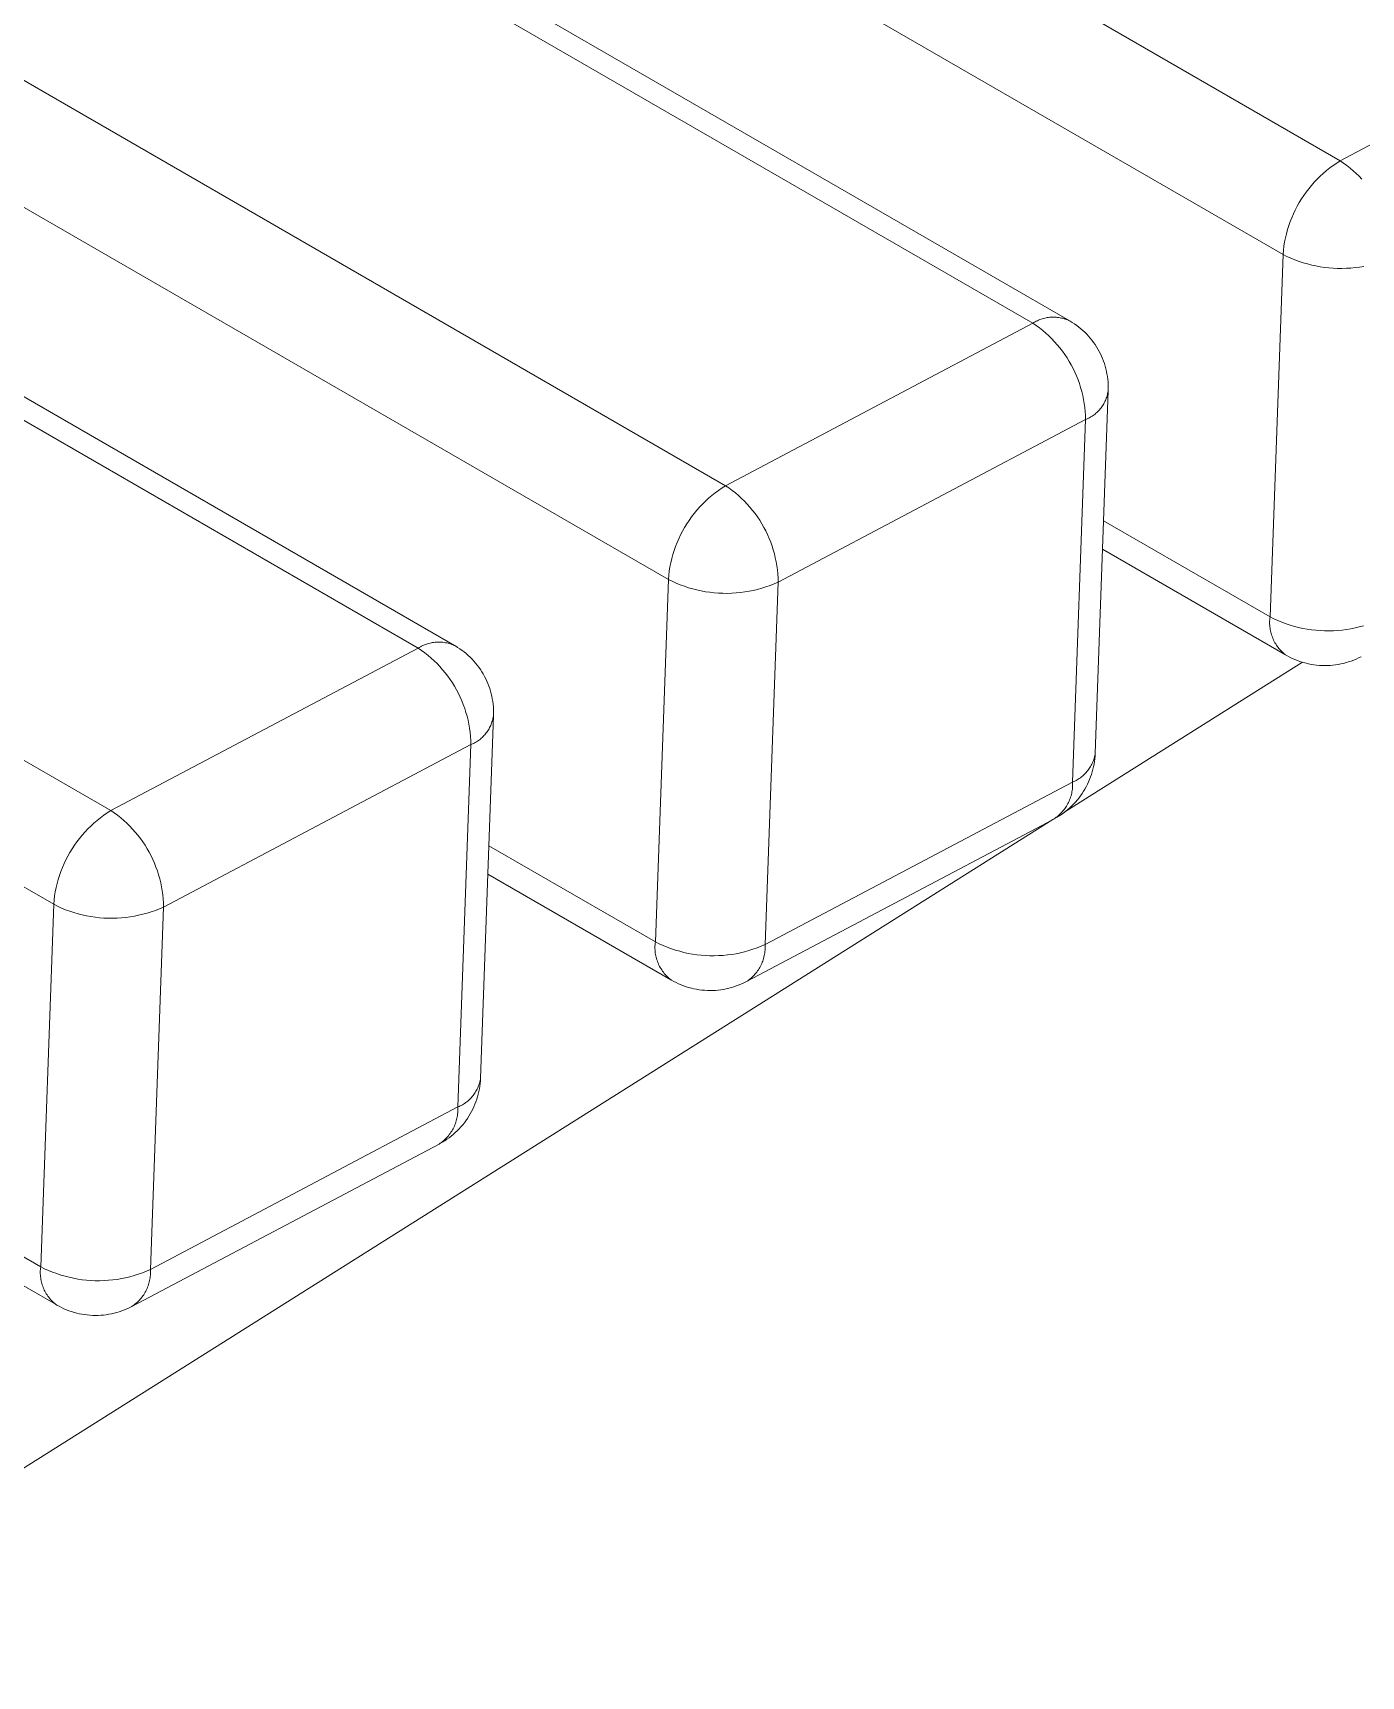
# Model space of a CAD drawing. Header units: millimetres. Extents: x -30 to 4992, y -440 to 3111.
# Drawn here: x 1164.2 to 1220.3, y 10.9 to 80.4 of the extents above; entities that cross this region are included whole.
import ezdxf

# ---------------------------------------------------------------- set-up
doc = ezdxf.new("R2010")
doc.units = ezdxf.units.MM
doc.layers.add('ZANO_R', color=7, linetype='Continuous', lineweight=0)

msp = doc.modelspace()

# ---------------------------------------------------------------- linework, layer by layer
at = {"layer": 'ZANO_R'}
for p, q in [((388.075, 554.925), (1219.425, 74.945)), ((1217.007, 70.983), (385.657, 550.963)), ((1206.432, 68.078), (375.082, 548.058)), ((376.653, 548.151), (1207.961, 68.195)), ((362.089, 541.191), (1193.44, 61.21)), ((1191.022, 57.248), (359.671, 537.229)), ((1180.447, 54.343), (349.097, 534.323)), ((350.667, 534.416), (1181.975, 54.46)), ((336.104, 527.456), (1167.454, 47.476)), ((1165.036, 43.514), (333.686, 523.494)), ((1219.425, 74.945), (1232.418, 81.812)), ((1218.579, 74.292), (1218.711, 74.413)), ((1218.711, 74.413), (1218.846, 74.529)), ((1218.846, 74.529), (1218.985, 74.641)), ((1218.985, 74.641), (1219.128, 74.747)), ((1219.128, 74.747), (1219.275, 74.849)), ((1219.275, 74.849), (1219.425, 74.945)), ((1219.425, 74.945), (1219.568, 74.847)), ((1219.568, 74.847), (1219.707, 74.745)), ((1219.707, 74.745), (1219.842, 74.638)), ((1219.842, 74.638), (1219.973, 74.526)), ((1219.973, 74.526), (1220.101, 74.409)), ((1220.101, 74.409), (1220.224, 74.289)), ((1217.99, 73.623), (1218.099, 73.765)), ((1218.099, 73.765), (1218.212, 73.903)), ((1218.212, 73.903), (1218.33, 74.037)), ((1218.33, 74.037), (1218.452, 74.167)), ((1218.452, 74.167), (1218.579, 74.292)), ((1220.224, 74.289), (1220.343, 74.164)), ((1217.526, 72.863), (1217.608, 73.021)), ((1217.608, 73.021), (1217.696, 73.177)), ((1217.696, 73.177), (1217.789, 73.329)), ((1217.789, 73.329), (1217.887, 73.478)), ((1217.887, 73.478), (1217.99, 73.623)), ((1217.254, 72.204), (1217.314, 72.372)), ((1217.314, 72.372), (1217.379, 72.538)), ((1217.379, 72.538), (1217.45, 72.702)), ((1217.45, 72.702), (1217.526, 72.863)), ((1217.076, 71.513), (1217.112, 71.688)), ((1217.112, 71.688), (1217.153, 71.862)), ((1217.153, 71.862), (1217.201, 72.034)), ((1217.201, 72.034), (1217.254, 72.204)), ((1216.458, 55.663), (1217.007, 70.983)), ((1217.007, 70.983), (1217.024, 71.16)), ((1217.173, 70.901), (1217.007, 70.983)), ((1217.024, 71.16), (1217.047, 71.337)), ((1217.047, 71.337), (1217.076, 71.513)), ((1217.341, 70.825), (1217.173, 70.901)), ((1217.512, 70.755), (1217.341, 70.825)), ((1217.686, 70.692), (1217.512, 70.755)), ((1217.861, 70.634), (1217.686, 70.692)), ((1218.039, 70.582), (1217.861, 70.634)), ((1218.218, 70.536), (1218.039, 70.582)), ((1218.398, 70.497), (1218.218, 70.536)), ((1218.58, 70.464), (1218.398, 70.497)), ((1218.763, 70.437), (1218.58, 70.464)), ((1218.946, 70.416), (1218.763, 70.437)), ((1219.131, 70.402), (1218.946, 70.416)), ((1219.315, 70.394), (1219.131, 70.402)), ((1219.5, 70.393), (1219.315, 70.394)), ((1219.685, 70.398), (1219.5, 70.393)), ((1219.869, 70.409), (1219.685, 70.398)), ((1220.053, 70.427), (1219.869, 70.409)), ((1220.236, 70.451), (1220.053, 70.427)), ((1220.418, 70.482), (1220.236, 70.451)), ((1193.44, 61.21), (1206.432, 68.078)), ((1206.432, 68.078), (1206.479, 68.107)), ((1206.432, 68.078), (1206.575, 67.98)), ((1206.479, 68.107), (1206.526, 68.134)), ((1206.526, 68.134), (1206.575, 68.16)), ((1206.575, 68.16), (1206.624, 68.185)), ((1206.624, 68.185), (1206.674, 68.207)), ((1206.674, 68.207), (1206.725, 68.228)), ((1206.725, 68.228), (1206.776, 68.247)), ((1206.776, 68.247), (1206.828, 68.264)), ((1206.828, 68.264), (1206.881, 68.28)), ((1206.881, 68.28), (1206.934, 68.293)), ((1206.934, 68.293), (1206.988, 68.305)), ((1206.988, 68.305), (1207.042, 68.315)), ((1207.042, 68.315), (1207.096, 68.323)), ((1207.096, 68.323), (1207.151, 68.329)), ((1207.151, 68.329), (1207.205, 68.333)), ((1207.205, 68.333), (1207.26, 68.335)), ((1207.26, 68.335), (1207.315, 68.336)), ((1207.315, 68.336), (1207.37, 68.334)), ((1207.37, 68.334), (1207.425, 68.331)), ((1207.425, 68.331), (1207.479, 68.325)), ((1207.479, 68.325), (1207.534, 68.318)), ((1207.534, 68.318), (1207.588, 68.309)), ((1207.588, 68.309), (1207.642, 68.298)), ((1207.642, 68.298), (1207.695, 68.285)), ((1207.695, 68.285), (1207.748, 68.27)), ((1207.748, 68.27), (1207.8, 68.254)), ((1207.8, 68.254), (1207.852, 68.236)), ((1207.852, 68.236), (1207.903, 68.216)), ((1207.903, 68.216), (1207.954, 68.194)), ((1207.954, 68.194), (1208.003, 68.17)), ((1208.003, 68.17), (1208.099, 68.111)), ((1208.099, 68.111), (1208.193, 68.049)), ((1206.575, 67.98), (1206.714, 67.878)), ((1206.714, 67.878), (1206.849, 67.77)), ((1206.849, 67.77), (1206.981, 67.658)), ((1206.981, 67.658), (1207.108, 67.542)), ((1207.108, 67.542), (1207.231, 67.421)), ((1207.231, 67.421), (1207.35, 67.296)), ((1208.193, 68.049), (1208.285, 67.984)), ((1208.285, 67.984), (1208.374, 67.916)), ((1208.374, 67.916), (1208.461, 67.844)), ((1208.461, 67.844), (1208.546, 67.77)), ((1208.546, 67.77), (1208.628, 67.693)), ((1208.628, 67.693), (1208.707, 67.613)), ((1208.707, 67.613), (1208.783, 67.53)), ((1208.783, 67.53), (1208.857, 67.445)), ((1208.857, 67.445), (1208.927, 67.357)), ((1207.35, 67.296), (1207.465, 67.167)), ((1207.465, 67.167), (1207.575, 67.034)), ((1207.575, 67.034), (1207.68, 66.898)), ((1207.68, 66.898), (1207.781, 66.757)), ((1207.781, 66.757), (1207.877, 66.613)), ((1208.927, 67.357), (1208.995, 67.267)), ((1208.995, 67.267), (1209.059, 67.175)), ((1209.059, 67.175), (1209.12, 67.081)), ((1209.12, 67.081), (1209.178, 66.984)), ((1209.178, 66.984), (1209.233, 66.886)), ((1209.233, 66.886), (1209.284, 66.786)), ((1209.284, 66.786), (1209.332, 66.684)), ((1209.332, 66.684), (1209.376, 66.58)), ((1207.877, 66.613), (1207.967, 66.466)), ((1207.967, 66.466), (1208.052, 66.316)), ((1208.052, 66.316), (1208.132, 66.163)), ((1208.132, 66.163), (1208.207, 66.008)), ((1208.207, 66.008), (1208.276, 65.85)), ((1209.376, 66.58), (1209.417, 66.475)), ((1209.417, 66.475), (1209.454, 66.369)), ((1209.454, 66.369), (1209.487, 66.261)), ((1209.487, 66.261), (1209.517, 66.153)), ((1209.517, 66.153), (1209.543, 66.043)), ((1209.543, 66.043), (1209.565, 65.933)), ((1208.276, 65.85), (1208.34, 65.689)), ((1208.34, 65.689), (1208.398, 65.527)), ((1208.398, 65.527), (1208.45, 65.362)), ((1208.45, 65.362), (1208.497, 65.196)), ((1209.565, 65.933), (1209.583, 65.822)), ((1209.583, 65.822), (1209.598, 65.71)), ((1209.598, 65.71), (1209.609, 65.598)), ((1209.609, 65.598), (1209.615, 65.486)), ((1209.615, 65.486), (1209.618, 65.373)), ((1209.618, 65.373), (1209.618, 65.261)), ((1208.497, 65.196), (1208.537, 65.028)), ((1208.537, 65.028), (1208.572, 64.859)), ((1208.572, 64.859), (1208.601, 64.689)), ((1208.601, 64.689), (1208.624, 64.518)), ((1209.616, 65.214), (1209.067, 49.904)), ((1209.4, 64.626), (1209.372, 64.582)), ((1209.426, 64.671), (1209.4, 64.626)), ((1209.451, 64.717), (1209.426, 64.671)), ((1209.475, 64.763), (1209.451, 64.717)), ((1209.496, 64.811), (1209.475, 64.763)), ((1209.516, 64.858), (1209.496, 64.811)), ((1209.535, 64.907), (1209.516, 64.858)), ((1209.552, 64.956), (1209.535, 64.907)), ((1209.567, 65.006), (1209.552, 64.956)), ((1209.58, 65.056), (1209.567, 65.006)), ((1209.592, 65.107), (1209.58, 65.056)), ((1209.602, 65.158), (1209.592, 65.107)), ((1209.611, 65.209), (1209.602, 65.158)), ((1209.617, 65.261), (1209.611, 65.209)), ((1208.657, 64.001), (1195.664, 57.134)), ((1208.108, 48.681), (1208.657, 64.001)), ((1208.624, 64.518), (1208.641, 64.346)), ((1208.641, 64.346), (1208.652, 64.174)), ((1208.652, 64.174), (1208.657, 64.001)), ((1208.705, 64.021), (1208.657, 64.001)), ((1208.752, 64.043), (1208.705, 64.021)), ((1208.799, 64.066), (1208.752, 64.043)), ((1208.844, 64.091), (1208.799, 64.066)), ((1208.889, 64.117), (1208.844, 64.091)), ((1208.933, 64.145), (1208.889, 64.117)), ((1208.976, 64.174), (1208.933, 64.145)), ((1209.018, 64.205), (1208.976, 64.174)), ((1209.059, 64.237), (1209.018, 64.205)), ((1209.099, 64.27), (1209.059, 64.237)), ((1209.137, 64.305), (1209.099, 64.27)), ((1209.175, 64.341), (1209.137, 64.305)), ((1209.211, 64.379), (1209.175, 64.341)), ((1209.246, 64.417), (1209.211, 64.379)), ((1209.28, 64.457), (1209.246, 64.417)), ((1209.312, 64.498), (1209.28, 64.457)), ((1209.343, 64.54), (1209.312, 64.498)), ((1209.372, 64.582), (1209.343, 64.54)), ((1193.29, 61.114), (1193.44, 61.21)), ((1193.44, 61.21), (1193.582, 61.113)), ((1192.344, 60.302), (1192.467, 60.432)), ((1192.467, 60.432), (1192.594, 60.557)), ((1192.594, 60.557), (1192.725, 60.678)), ((1192.725, 60.678), (1192.86, 60.795)), ((1192.86, 60.795), (1193, 60.906)), ((1193, 60.906), (1193.143, 61.012)), ((1193.143, 61.012), (1193.29, 61.114)), ((1193.582, 61.113), (1193.721, 61.01)), ((1193.721, 61.01), (1193.856, 60.903)), ((1193.856, 60.903), (1193.988, 60.791)), ((1193.988, 60.791), (1194.115, 60.675)), ((1194.115, 60.675), (1194.239, 60.554)), ((1194.239, 60.554), (1194.358, 60.429)), ((1191.803, 59.595), (1191.902, 59.743)), ((1191.902, 59.743), (1192.005, 59.889)), ((1192.005, 59.889), (1192.113, 60.031)), ((1192.113, 60.031), (1192.226, 60.169)), ((1192.226, 60.169), (1192.344, 60.302)), ((1194.358, 60.429), (1194.472, 60.3)), ((1194.472, 60.3), (1194.582, 60.167)), ((1194.582, 60.167), (1194.688, 60.03)), ((1194.688, 60.03), (1194.788, 59.89)), ((1194.788, 59.89), (1194.884, 59.746)), ((1194.884, 59.746), (1194.974, 59.599)), ((1191.464, 58.967), (1191.541, 59.128)), ((1191.541, 59.128), (1191.623, 59.287)), ((1191.623, 59.287), (1191.71, 59.442)), ((1191.71, 59.442), (1191.803, 59.595)), ((1194.974, 59.599), (1195.06, 59.449)), ((1195.06, 59.449), (1195.14, 59.296)), ((1195.14, 59.296), (1195.214, 59.14)), ((1195.214, 59.14), (1195.283, 58.982)), ((1209.419, 59.727), (1216.458, 55.663)), ((1191.215, 58.299), (1191.269, 58.469)), ((1191.269, 58.469), (1191.328, 58.638)), ((1191.328, 58.638), (1191.393, 58.804)), ((1191.393, 58.804), (1191.464, 58.967)), ((1195.283, 58.982), (1195.347, 58.822)), ((1195.347, 58.822), (1195.405, 58.659)), ((1195.405, 58.659), (1195.457, 58.495)), ((1195.457, 58.495), (1195.504, 58.329)), ((1217.109, 54.061), (1209.376, 58.525)), ((1191.062, 57.603), (1191.091, 57.779)), ((1191.091, 57.779), (1191.126, 57.954)), ((1191.126, 57.954), (1191.168, 58.127)), ((1191.168, 58.127), (1191.215, 58.299)), ((1195.504, 58.329), (1195.544, 58.161)), ((1195.544, 58.161), (1195.579, 57.992)), ((1195.579, 57.992), (1195.608, 57.822)), ((1195.608, 57.822), (1195.631, 57.65)), ((1190.472, 41.928), (1191.022, 57.248)), ((1191.022, 57.248), (1191.039, 57.426)), ((1191.187, 57.167), (1191.022, 57.248)), ((1191.039, 57.426), (1191.062, 57.603)), ((1191.356, 57.091), (1191.187, 57.167)), ((1191.527, 57.021), (1191.356, 57.091)), ((1191.7, 56.957), (1191.527, 57.021)), ((1195.664, 57.134), (1195.115, 41.814)), ((1195.322, 56.993), (1195.148, 56.932)), ((1195.494, 57.061), (1195.322, 56.993)), ((1195.664, 57.134), (1195.494, 57.061)), ((1195.631, 57.65), (1195.648, 57.479)), ((1195.648, 57.479), (1195.659, 57.306)), ((1195.659, 57.306), (1195.664, 57.134)), ((1191.876, 56.899), (1191.7, 56.957)), ((1192.053, 56.847), (1191.876, 56.899)), ((1192.232, 56.802), (1192.053, 56.847)), ((1192.413, 56.762), (1192.232, 56.802)), ((1192.594, 56.729), (1192.413, 56.762)), ((1192.777, 56.702), (1192.594, 56.729)), ((1192.961, 56.682), (1192.777, 56.702)), ((1193.145, 56.667), (1192.961, 56.682)), ((1193.33, 56.66), (1193.145, 56.667)), ((1193.514, 56.658), (1193.33, 56.66)), ((1193.699, 56.663), (1193.514, 56.658)), ((1193.883, 56.675), (1193.699, 56.663)), ((1194.067, 56.693), (1193.883, 56.675)), ((1194.251, 56.717), (1194.067, 56.693)), ((1194.433, 56.747), (1194.251, 56.717)), ((1194.614, 56.784), (1194.433, 56.747)), ((1194.794, 56.827), (1194.614, 56.784)), ((1194.972, 56.876), (1194.794, 56.827)), ((1195.148, 56.932), (1194.972, 56.876)), ((1216.445, 55.545), (1216.451, 55.604)), ((1216.451, 55.604), (1216.458, 55.663)), ((1216.624, 55.581), (1216.458, 55.663)), ((1216.792, 55.506), (1216.624, 55.581)), ((1216.441, 55.426), (1216.442, 55.486)), ((1216.442, 55.367), (1216.441, 55.426)), ((1216.442, 55.486), (1216.445, 55.545)), ((1216.445, 55.307), (1216.442, 55.367)), ((1216.45, 55.248), (1216.445, 55.307)), ((1216.457, 55.189), (1216.45, 55.248)), ((1216.466, 55.131), (1216.457, 55.189)), ((1216.477, 55.072), (1216.466, 55.131)), ((1216.49, 55.014), (1216.477, 55.072)), ((1216.505, 54.957), (1216.49, 55.014)), ((1216.523, 54.9), (1216.505, 54.957)), ((1216.542, 54.844), (1216.523, 54.9)), ((1216.963, 55.436), (1216.792, 55.506)), ((1217.137, 55.372), (1216.963, 55.436)), ((1217.312, 55.314), (1217.137, 55.372)), ((1217.489, 55.262), (1217.312, 55.314)), ((1217.668, 55.216), (1217.489, 55.262)), ((1217.849, 55.177), (1217.668, 55.216)), ((1218.031, 55.144), (1217.849, 55.177)), ((1218.214, 55.117), (1218.031, 55.144)), ((1218.397, 55.096), (1218.214, 55.117)), ((1218.581, 55.082), (1218.397, 55.096)), ((1218.766, 55.074), (1218.581, 55.082)), ((1218.951, 55.073), (1218.766, 55.074)), ((1219.135, 55.078), (1218.951, 55.073)), ((1219.32, 55.09), (1219.135, 55.078)), ((1219.504, 55.107), (1219.32, 55.09)), ((1219.687, 55.132), (1219.504, 55.107)), ((1219.869, 55.162), (1219.687, 55.132)), ((1220.05, 55.199), (1219.869, 55.162)), ((1220.23, 55.242), (1220.05, 55.199)), ((1220.408, 55.291), (1220.23, 55.242)), ((1167.454, 47.476), (1180.447, 54.343)), ((1180.447, 54.343), (1180.493, 54.372)), ((1180.447, 54.343), (1180.589, 54.245)), ((1180.493, 54.372), (1180.541, 54.4)), ((1180.541, 54.4), (1180.589, 54.426)), ((1180.589, 54.426), (1180.638, 54.45)), ((1180.589, 54.245), (1180.728, 54.143)), ((1180.638, 54.45), (1180.688, 54.473)), ((1180.688, 54.473), (1180.739, 54.493)), ((1180.739, 54.493), (1180.791, 54.512)), ((1180.791, 54.512), (1180.843, 54.53)), ((1180.843, 54.53), (1180.896, 54.545)), ((1180.896, 54.545), (1180.949, 54.559)), ((1180.949, 54.559), (1181.002, 54.57)), ((1181.002, 54.57), (1181.056, 54.58)), ((1181.056, 54.58), (1181.111, 54.588)), ((1181.111, 54.588), (1181.165, 54.594)), ((1181.165, 54.594), (1181.22, 54.598)), ((1181.22, 54.598), (1181.275, 54.601)), ((1181.275, 54.601), (1181.33, 54.601)), ((1181.33, 54.601), (1181.385, 54.599)), ((1181.385, 54.599), (1181.439, 54.596)), ((1181.439, 54.596), (1181.494, 54.591)), ((1181.494, 54.591), (1181.548, 54.583)), ((1181.548, 54.583), (1181.602, 54.574)), ((1181.602, 54.574), (1181.656, 54.563)), ((1181.656, 54.563), (1181.71, 54.551)), ((1181.71, 54.551), (1181.763, 54.536)), ((1181.763, 54.536), (1181.815, 54.519)), ((1181.815, 54.519), (1181.867, 54.501)), ((1181.867, 54.501), (1181.918, 54.481)), ((1181.918, 54.481), (1181.968, 54.459)), ((1181.968, 54.459), (1182.018, 54.436)), ((1182.018, 54.436), (1182.114, 54.377)), ((1182.114, 54.377), (1182.208, 54.315)), ((1182.208, 54.315), (1182.299, 54.25)), ((1182.299, 54.25), (1182.389, 54.181)), ((1182.389, 54.181), (1182.476, 54.11)), ((1216.563, 54.788), (1216.542, 54.844)), ((1216.586, 54.733), (1216.563, 54.788)), ((1216.61, 54.679), (1216.586, 54.733)), ((1216.637, 54.626), (1216.61, 54.679)), ((1216.666, 54.574), (1216.637, 54.626)), ((1216.696, 54.523), (1216.666, 54.574)), ((1216.728, 54.473), (1216.696, 54.523)), ((1216.762, 54.424), (1216.728, 54.473)), ((1216.797, 54.377), (1216.762, 54.424)), ((1216.835, 54.33), (1216.797, 54.377)), ((1216.873, 54.285), (1216.835, 54.33)), ((1216.913, 54.241), (1216.873, 54.285)), ((1216.955, 54.199), (1216.913, 54.241)), ((1216.998, 54.158), (1216.955, 54.199)), ((1180.728, 54.143), (1180.864, 54.036)), ((1180.864, 54.036), (1180.995, 53.924)), ((1180.995, 53.924), (1181.123, 53.807)), ((1181.123, 53.807), (1181.246, 53.687)), ((1181.246, 53.687), (1181.365, 53.562)), ((1181.365, 53.562), (1181.48, 53.433)), ((1182.476, 54.11), (1182.56, 54.035)), ((1182.56, 54.035), (1182.642, 53.958)), ((1182.642, 53.958), (1182.721, 53.878)), ((1182.721, 53.878), (1182.798, 53.796)), ((1182.798, 53.796), (1182.871, 53.71)), ((1182.871, 53.71), (1182.942, 53.623)), ((1182.942, 53.623), (1183.009, 53.533)), ((1183.009, 53.533), (1183.074, 53.441)), ((1217.828, 53.746), (1207.788, 47.419)), ((1217.043, 54.119), (1216.998, 54.158)), ((1217.089, 54.081), (1217.043, 54.119)), ((1217.136, 54.045), (1217.089, 54.081)), ((1217.236, 53.99), (1217.136, 54.045)), ((1217.337, 53.938), (1217.236, 53.99)), ((1217.441, 53.89), (1217.337, 53.938)), ((1217.546, 53.845), (1217.441, 53.89)), ((1217.652, 53.804), (1217.546, 53.845)), ((1217.76, 53.767), (1217.652, 53.804)), ((1217.869, 53.734), (1217.76, 53.767)), ((1217.979, 53.704), (1217.869, 53.734)), ((1218.09, 53.678), (1217.979, 53.704)), ((1218.202, 53.656), (1218.09, 53.678)), ((1218.315, 53.638), (1218.202, 53.656)), ((1218.428, 53.624), (1218.315, 53.638)), ((1218.542, 53.614), (1218.428, 53.624)), ((1218.656, 53.608), (1218.542, 53.614)), ((1218.77, 53.605), (1218.656, 53.608)), ((1218.884, 53.607), (1218.77, 53.605)), ((1218.998, 53.613), (1218.884, 53.607)), ((1219.112, 53.622), (1218.998, 53.613)), ((1219.225, 53.636), (1219.112, 53.622)), ((1219.338, 53.653), (1219.225, 53.636)), ((1219.45, 53.675), (1219.338, 53.653)), ((1219.561, 53.7), (1219.45, 53.675)), ((1219.671, 53.729), (1219.561, 53.7)), ((1219.781, 53.762), (1219.671, 53.729)), ((1219.889, 53.799), (1219.781, 53.762)), ((1219.995, 53.839), (1219.889, 53.799)), ((1220.1, 53.883), (1219.995, 53.839)), ((1220.204, 53.931), (1220.1, 53.883)), ((1220.306, 53.982), (1220.204, 53.931)), ((1181.48, 53.433), (1181.59, 53.3)), ((1181.59, 53.3), (1181.695, 53.163)), ((1181.695, 53.163), (1181.795, 53.023)), ((1181.795, 53.023), (1181.891, 52.879)), ((1181.891, 52.879), (1181.981, 52.732)), ((1183.074, 53.441), (1183.135, 53.346)), ((1183.135, 53.346), (1183.193, 53.25)), ((1183.193, 53.25), (1183.247, 53.151)), ((1183.247, 53.151), (1183.299, 53.051)), ((1183.299, 53.051), (1183.346, 52.949)), ((1183.346, 52.949), (1183.391, 52.846)), ((1183.391, 52.846), (1183.431, 52.741)), ((1181.981, 52.732), (1182.067, 52.582)), ((1182.067, 52.582), (1182.147, 52.429)), ((1182.147, 52.429), (1182.221, 52.273)), ((1182.221, 52.273), (1182.291, 52.115)), ((1182.291, 52.115), (1182.354, 51.955)), ((1183.431, 52.741), (1183.468, 52.634)), ((1183.468, 52.634), (1183.502, 52.527)), ((1183.502, 52.527), (1183.531, 52.418)), ((1183.531, 52.418), (1183.557, 52.309)), ((1183.557, 52.309), (1183.579, 52.198)), ((1183.579, 52.198), (1183.598, 52.087)), ((1182.354, 51.955), (1182.412, 51.792)), ((1182.412, 51.792), (1182.464, 51.627)), ((1182.464, 51.627), (1182.511, 51.461)), ((1182.511, 51.461), (1182.552, 51.293)), ((1183.631, 51.479), (1183.082, 36.17)), ((1183.598, 52.087), (1183.612, 51.976)), ((1183.617, 51.423), (1183.607, 51.372)), ((1183.612, 51.976), (1183.623, 51.864)), ((1183.625, 51.475), (1183.617, 51.423)), ((1183.623, 51.864), (1183.63, 51.751)), ((1183.632, 51.526), (1183.625, 51.475)), ((1183.63, 51.751), (1183.633, 51.639)), ((1183.633, 51.639), (1183.632, 51.526)), ((1182.552, 51.293), (1182.586, 51.124)), ((1182.586, 51.124), (1182.615, 50.954)), ((1182.615, 50.954), (1182.638, 50.783)), ((1182.638, 50.783), (1182.655, 50.611)), ((1183.294, 50.722), (1183.26, 50.683)), ((1183.326, 50.763), (1183.294, 50.722)), ((1183.357, 50.805), (1183.326, 50.763)), ((1183.386, 50.848), (1183.357, 50.805)), ((1183.414, 50.892), (1183.386, 50.848)), ((1183.441, 50.937), (1183.414, 50.892)), ((1183.466, 50.982), (1183.441, 50.937)), ((1183.489, 51.029), (1183.466, 50.982)), ((1183.511, 51.076), (1183.489, 51.029)), ((1183.531, 51.124), (1183.511, 51.076)), ((1183.549, 51.173), (1183.531, 51.124)), ((1183.566, 51.222), (1183.549, 51.173)), ((1183.581, 51.272), (1183.566, 51.222)), ((1183.595, 51.322), (1183.581, 51.272)), ((1183.607, 51.372), (1183.595, 51.322)), ((1182.671, 50.267), (1169.678, 43.399)), ((1182.122, 34.947), (1182.671, 50.267)), ((1182.655, 50.611), (1182.666, 50.439)), ((1182.666, 50.439), (1182.671, 50.267)), ((1182.719, 50.287), (1182.671, 50.267)), ((1182.766, 50.308), (1182.719, 50.287)), ((1182.813, 50.331), (1182.766, 50.308)), ((1182.859, 50.356), (1182.813, 50.331)), ((1182.904, 50.382), (1182.859, 50.356)), ((1182.948, 50.41), (1182.904, 50.382)), ((1182.991, 50.439), (1182.948, 50.41)), ((1183.033, 50.47), (1182.991, 50.439)), ((1183.073, 50.502), (1183.033, 50.47)), ((1183.113, 50.536), (1183.073, 50.502)), ((1183.152, 50.571), (1183.113, 50.536)), ((1183.189, 50.607), (1183.152, 50.571)), ((1183.226, 50.644), (1183.189, 50.607)), ((1183.26, 50.683), (1183.226, 50.644)), ((1208.872, 49.344), (1208.844, 49.298)), ((1208.899, 49.392), (1208.872, 49.344)), ((1208.924, 49.44), (1208.899, 49.392)), ((1208.947, 49.489), (1208.924, 49.44)), ((1208.968, 49.539), (1208.947, 49.489)), ((1208.988, 49.589), (1208.968, 49.539)), ((1208.997, 49.334), (1208.971, 49.224)), ((1209.005, 49.641), (1208.988, 49.589)), ((1209.018, 49.445), (1208.997, 49.334)), ((1209.021, 49.692), (1209.005, 49.641)), ((1209.036, 49.557), (1209.018, 49.445)), ((1209.036, 49.745), (1209.021, 49.692)), ((1209.048, 49.798), (1209.036, 49.745)), ((1209.05, 49.669), (1209.036, 49.557)), ((1209.059, 49.851), (1209.048, 49.798)), ((1209.061, 49.781), (1209.05, 49.669)), ((1209.067, 49.904), (1209.059, 49.851)), ((1209.067, 49.894), (1209.061, 49.781)), ((1195.115, 41.814), (1208.108, 48.681)), ((1208.157, 48.702), (1208.108, 48.681)), ((1208.108, 48.681), (1208.11, 48.623)), ((1208.207, 48.725), (1208.157, 48.702)), ((1208.255, 48.75), (1208.207, 48.725)), ((1208.302, 48.776), (1208.255, 48.75)), ((1208.349, 48.804), (1208.302, 48.776)), ((1208.395, 48.834), (1208.349, 48.804)), ((1208.439, 48.865), (1208.395, 48.834)), ((1208.482, 48.897), (1208.439, 48.865)), ((1208.525, 48.931), (1208.482, 48.897)), ((1208.566, 48.967), (1208.525, 48.931)), ((1208.605, 49.004), (1208.566, 48.967)), ((1208.644, 49.042), (1208.605, 49.004)), ((1208.681, 49.082), (1208.644, 49.042)), ((1208.716, 49.123), (1208.681, 49.082)), ((1208.751, 49.165), (1208.716, 49.123)), ((1208.787, 48.69), (1208.74, 48.588)), ((1208.783, 49.208), (1208.751, 49.165)), ((1208.815, 49.252), (1208.783, 49.208)), ((1208.831, 48.795), (1208.787, 48.69)), ((1208.844, 49.298), (1208.815, 49.252)), ((1208.872, 48.9), (1208.831, 48.795)), ((1208.909, 49.007), (1208.872, 48.9)), ((1208.942, 49.115), (1208.909, 49.007)), ((1208.971, 49.224), (1208.942, 49.115)), ((1207.987, 47.932), (1207.965, 47.878)), ((1208.008, 47.987), (1207.987, 47.932)), ((1208.027, 48.043), (1208.008, 47.987)), ((1208.044, 48.099), (1208.027, 48.043)), ((1208.06, 48.156), (1208.044, 48.099)), ((1208.073, 48.213), (1208.06, 48.156)), ((1208.084, 48.271), (1208.073, 48.213)), ((1208.094, 48.329), (1208.084, 48.271)), ((1208.101, 48.388), (1208.094, 48.329)), ((1208.106, 48.446), (1208.101, 48.388)), ((1208.11, 48.505), (1208.106, 48.446)), ((1208.11, 48.623), (1208.111, 48.564)), ((1208.111, 48.564), (1208.11, 48.505)), ((1208.383, 48.013), (1208.312, 47.925)), ((1208.451, 48.103), (1208.383, 48.013)), ((1208.515, 48.196), (1208.451, 48.103)), ((1208.576, 48.291), (1208.515, 48.196)), ((1208.634, 48.388), (1208.576, 48.291)), ((1208.689, 48.487), (1208.634, 48.388)), ((1208.74, 48.588), (1208.689, 48.487)), ((1167.014, 47.171), (1167.157, 47.278)), ((1167.157, 47.278), (1167.304, 47.379)), ((1167.304, 47.379), (1167.454, 47.476)), ((1167.454, 47.476), (1167.597, 47.378)), ((1167.597, 47.378), (1167.736, 47.276)), ((1167.736, 47.276), (1167.871, 47.168)), ((1207.553, 47.254), (1207.457, 47.195)), ((1207.513, 47.268), (1207.468, 47.231)), ((1207.557, 47.308), (1207.513, 47.268)), ((1207.647, 47.317), (1207.553, 47.254)), ((1207.6, 47.348), (1207.557, 47.308)), ((1207.641, 47.39), (1207.6, 47.348)), ((1207.681, 47.434), (1207.641, 47.39)), ((1207.739, 47.382), (1207.647, 47.317)), ((1207.719, 47.479), (1207.681, 47.434)), ((1207.755, 47.525), (1207.719, 47.479)), ((1207.829, 47.451), (1207.739, 47.382)), ((1207.79, 47.572), (1207.755, 47.525)), ((1207.824, 47.62), (1207.79, 47.572)), ((1207.855, 47.67), (1207.824, 47.62)), ((1207.916, 47.523), (1207.829, 47.451)), ((1207.885, 47.721), (1207.855, 47.67)), ((1207.913, 47.772), (1207.885, 47.721)), ((1207.94, 47.825), (1207.913, 47.772)), ((1208.001, 47.598), (1207.916, 47.523)), ((1207.965, 47.878), (1207.94, 47.825)), ((1208.083, 47.675), (1208.001, 47.598)), ((1208.162, 47.756), (1208.083, 47.675)), ((1208.239, 47.839), (1208.162, 47.756)), ((1208.312, 47.925), (1208.239, 47.839)), ((1207.275, 47.096), (1069.557, -39.678)), ((1166.241, 46.434), (1166.359, 46.568)), ((1166.359, 46.568), (1166.481, 46.698)), ((1166.481, 46.698), (1166.608, 46.823)), ((1166.608, 46.823), (1166.739, 46.944)), ((1166.739, 46.944), (1166.875, 47.06)), ((1166.875, 47.06), (1167.014, 47.171)), ((1167.871, 47.168), (1168.002, 47.057)), ((1168.002, 47.057), (1168.13, 46.94)), ((1168.13, 46.94), (1168.253, 46.819)), ((1168.253, 46.819), (1168.372, 46.694)), ((1168.372, 46.694), (1168.487, 46.565)), ((1168.487, 46.565), (1168.597, 46.432)), ((1207.313, 47.115), (1194.327, 40.251)), ((1207.325, 47.127), (1207.275, 47.096)), ((1207.374, 47.16), (1207.325, 47.127)), ((1207.457, 47.195), (1207.358, 47.139)), ((1207.422, 47.195), (1207.374, 47.16)), ((1207.468, 47.231), (1207.422, 47.195)), ((1165.725, 45.708), (1165.818, 45.86)), ((1165.818, 45.86), (1165.916, 46.009)), ((1165.916, 46.009), (1166.019, 46.154)), ((1166.019, 46.154), (1166.128, 46.296)), ((1166.128, 46.296), (1166.241, 46.434)), ((1168.597, 46.432), (1168.702, 46.296)), ((1168.702, 46.296), (1168.803, 46.155)), ((1168.803, 46.155), (1168.898, 46.012)), ((1168.898, 46.012), (1168.989, 45.865)), ((1168.989, 45.865), (1169.074, 45.715)), ((1183.434, 45.992), (1190.472, 41.928)), ((1165.408, 45.069), (1165.479, 45.233)), ((1165.479, 45.233), (1165.555, 45.394)), ((1165.555, 45.394), (1165.637, 45.552)), ((1165.637, 45.552), (1165.725, 45.708)), ((1169.074, 45.715), (1169.154, 45.562)), ((1169.154, 45.562), (1169.229, 45.406)), ((1169.229, 45.406), (1169.298, 45.248)), ((1169.298, 45.248), (1169.361, 45.087)), ((1165.182, 44.393), (1165.23, 44.564)), ((1165.23, 44.564), (1165.283, 44.735)), ((1165.283, 44.735), (1165.343, 44.903)), ((1165.343, 44.903), (1165.408, 45.069)), ((1169.361, 45.087), (1169.419, 44.925)), ((1169.419, 44.925), (1169.472, 44.76)), ((1169.472, 44.76), (1169.518, 44.594)), ((1169.518, 44.594), (1169.559, 44.426)), ((1191.124, 40.326), (1183.391, 44.791)), ((1165.053, 43.691), (1165.076, 43.868)), ((1165.076, 43.868), (1165.105, 44.044)), ((1165.105, 44.044), (1165.141, 44.219)), ((1165.141, 44.219), (1165.182, 44.393)), ((1169.559, 44.426), (1169.594, 44.257)), ((1169.594, 44.257), (1169.623, 44.087)), ((1169.623, 44.087), (1169.646, 43.916)), ((1169.646, 43.916), (1169.662, 43.744)), ((1164.487, 28.194), (1165.036, 43.514)), ((1165.036, 43.514), (1165.053, 43.691)), ((1165.202, 43.432), (1165.036, 43.514)), ((1165.37, 43.356), (1165.202, 43.432)), ((1165.541, 43.286), (1165.37, 43.356)), ((1165.715, 43.222), (1165.541, 43.286)), ((1165.89, 43.164), (1165.715, 43.222)), ((1166.067, 43.113), (1165.89, 43.164)), ((1166.247, 43.067), (1166.067, 43.113)), ((1166.427, 43.028), (1166.247, 43.067)), ((1168.808, 43.093), (1168.628, 43.05)), ((1168.986, 43.142), (1168.808, 43.093)), ((1169.162, 43.197), (1168.986, 43.142)), ((1169.678, 43.399), (1169.129, 28.079)), ((1169.337, 43.259), (1169.162, 43.197)), ((1169.509, 43.326), (1169.337, 43.259)), ((1169.678, 43.399), (1169.509, 43.326)), ((1169.662, 43.744), (1169.673, 43.572)), ((1169.673, 43.572), (1169.678, 43.399)), ((1166.609, 42.994), (1166.427, 43.028)), ((1166.792, 42.968), (1166.609, 42.994)), ((1166.975, 42.947), (1166.792, 42.968)), ((1167.159, 42.933), (1166.975, 42.947)), ((1167.344, 42.925), (1167.159, 42.933)), ((1167.529, 42.924), (1167.344, 42.925)), ((1167.714, 42.929), (1167.529, 42.924)), ((1167.898, 42.94), (1167.714, 42.929)), ((1168.082, 42.958), (1167.898, 42.94)), ((1168.265, 42.982), (1168.082, 42.958)), ((1168.447, 43.013), (1168.265, 42.982)), ((1168.628, 43.05), (1168.447, 43.013)), ((1190.455, 41.692), (1190.457, 41.751)), ((1190.456, 41.632), (1190.455, 41.692)), ((1190.457, 41.751), (1190.46, 41.81)), ((1190.46, 41.81), (1190.465, 41.87)), ((1190.465, 41.87), (1190.472, 41.928)), ((1190.638, 41.847), (1190.472, 41.928)), ((1190.807, 41.771), (1190.638, 41.847)), ((1190.978, 41.701), (1190.807, 41.771)), ((1191.151, 41.637), (1190.978, 41.701)), ((1194.945, 41.741), (1194.773, 41.673)), ((1195.115, 41.814), (1194.945, 41.741)), ((1195.115, 41.814), (1195.117, 41.755)), ((1195.117, 41.696), (1195.116, 41.637)), ((1195.117, 41.755), (1195.117, 41.696)), ((1190.459, 41.573), (1190.456, 41.632)), ((1190.464, 41.514), (1190.459, 41.573)), ((1190.471, 41.455), (1190.464, 41.514)), ((1190.48, 41.396), (1190.471, 41.455)), ((1190.492, 41.338), (1190.48, 41.396)), ((1190.505, 41.28), (1190.492, 41.338)), ((1190.52, 41.222), (1190.505, 41.28)), ((1190.537, 41.165), (1190.52, 41.222)), ((1190.556, 41.109), (1190.537, 41.165)), ((1190.577, 41.054), (1190.556, 41.109)), ((1190.6, 40.999), (1190.577, 41.054)), ((1190.625, 40.945), (1190.6, 40.999)), ((1191.327, 41.579), (1191.151, 41.637)), ((1191.504, 41.527), (1191.327, 41.579)), ((1191.683, 41.482), (1191.504, 41.527)), ((1191.863, 41.442), (1191.683, 41.482)), ((1192.045, 41.409), (1191.863, 41.442)), ((1192.228, 41.382), (1192.045, 41.409)), ((1192.412, 41.362), (1192.228, 41.382)), ((1192.596, 41.348), (1192.412, 41.362)), ((1192.78, 41.34), (1192.596, 41.348)), ((1192.965, 41.339), (1192.78, 41.34)), ((1193.15, 41.344), (1192.965, 41.339)), ((1193.334, 41.355), (1193.15, 41.344)), ((1193.518, 41.373), (1193.334, 41.355)), ((1193.701, 41.397), (1193.518, 41.373)), ((1193.884, 41.427), (1193.701, 41.397)), ((1194.065, 41.464), (1193.884, 41.427)), ((1194.244, 41.507), (1194.065, 41.464)), ((1194.423, 41.557), (1194.244, 41.507)), ((1194.599, 41.612), (1194.423, 41.557)), ((1194.773, 41.673), (1194.599, 41.612)), ((1194.968, 41.007), (1194.943, 40.954)), ((1194.991, 41.062), (1194.968, 41.007)), ((1195.012, 41.117), (1194.991, 41.062)), ((1195.032, 41.173), (1195.012, 41.117)), ((1195.049, 41.229), (1195.032, 41.173)), ((1195.064, 41.286), (1195.049, 41.229)), ((1195.078, 41.344), (1195.064, 41.286)), ((1195.089, 41.402), (1195.078, 41.344)), ((1195.099, 41.46), (1195.089, 41.402)), ((1195.107, 41.519), (1195.099, 41.46)), ((1195.112, 41.578), (1195.107, 41.519)), ((1195.116, 41.637), (1195.112, 41.578)), ((1190.652, 40.892), (1190.625, 40.945)), ((1190.68, 40.84), (1190.652, 40.892)), ((1190.711, 40.789), (1190.68, 40.84)), ((1190.743, 40.739), (1190.711, 40.789)), ((1190.776, 40.69), (1190.743, 40.739)), ((1190.812, 40.642), (1190.776, 40.69)), ((1190.849, 40.596), (1190.812, 40.642)), ((1190.888, 40.551), (1190.849, 40.596)), ((1190.928, 40.507), (1190.888, 40.551)), ((1190.97, 40.465), (1190.928, 40.507)), ((1191.013, 40.424), (1190.97, 40.465)), ((1191.057, 40.384), (1191.013, 40.424)), ((1191.103, 40.347), (1191.057, 40.384)), ((1191.15, 40.311), (1191.103, 40.347)), ((1191.25, 40.255), (1191.15, 40.311)), ((1194.424, 40.319), (1194.376, 40.285)), ((1194.47, 40.356), (1194.424, 40.319)), ((1194.516, 40.394), (1194.47, 40.356)), ((1194.56, 40.433), (1194.516, 40.394)), ((1194.602, 40.474), (1194.56, 40.433)), ((1194.643, 40.517), (1194.602, 40.474)), ((1194.683, 40.561), (1194.643, 40.517)), ((1194.721, 40.606), (1194.683, 40.561)), ((1194.758, 40.652), (1194.721, 40.606)), ((1194.793, 40.7), (1194.758, 40.652)), ((1194.827, 40.748), (1194.793, 40.7)), ((1194.858, 40.798), (1194.827, 40.748)), ((1194.888, 40.849), (1194.858, 40.798)), ((1194.917, 40.901), (1194.888, 40.849)), ((1194.943, 40.954), (1194.917, 40.901)), ((1191.352, 40.204), (1191.25, 40.255)), ((1191.455, 40.155), (1191.352, 40.204)), ((1191.56, 40.111), (1191.455, 40.155)), ((1191.667, 40.07), (1191.56, 40.111)), ((1191.775, 40.032), (1191.667, 40.07)), ((1191.884, 39.999), (1191.775, 40.032)), ((1191.994, 39.969), (1191.884, 39.999)), ((1192.105, 39.943), (1191.994, 39.969)), ((1192.217, 39.922), (1192.105, 39.943)), ((1192.33, 39.903), (1192.217, 39.922)), ((1192.443, 39.889), (1192.33, 39.903)), ((1192.556, 39.879), (1192.443, 39.889)), ((1192.67, 39.873), (1192.556, 39.879)), ((1192.784, 39.871), (1192.67, 39.873)), ((1192.898, 39.872), (1192.784, 39.871)), ((1193.012, 39.878), (1192.898, 39.872)), ((1193.126, 39.888), (1193.012, 39.878)), ((1193.239, 39.901), (1193.126, 39.888)), ((1193.352, 39.919), (1193.239, 39.901)), ((1193.464, 39.94), (1193.352, 39.919)), ((1193.575, 39.965), (1193.464, 39.94)), ((1193.686, 39.994), (1193.575, 39.965)), ((1193.795, 40.027), (1193.686, 39.994)), ((1193.903, 40.064), (1193.795, 40.027)), ((1194.01, 40.105), (1193.903, 40.064)), ((1194.115, 40.149), (1194.01, 40.105)), ((1194.219, 40.196), (1194.115, 40.149)), ((1194.32, 40.248), (1194.219, 40.196)), ((1194.376, 40.285), (1194.327, 40.251)), ((1183.082, 36.17), (1183.073, 36.116)), ((1183.081, 36.16), (1183.075, 36.047)), ((1182.765, 35.43), (1182.731, 35.388)), ((1182.798, 35.473), (1182.765, 35.43)), ((1182.829, 35.518), (1182.798, 35.473)), ((1182.859, 35.563), (1182.829, 35.518)), ((1182.887, 35.61), (1182.859, 35.563)), ((1182.913, 35.657), (1182.887, 35.61)), ((1182.938, 35.705), (1182.913, 35.657)), ((1182.961, 35.754), (1182.938, 35.705)), ((1182.985, 35.49), (1182.956, 35.38)), ((1182.982, 35.804), (1182.961, 35.754)), ((1183.002, 35.855), (1182.982, 35.804)), ((1183.011, 35.6), (1182.985, 35.49)), ((1183.02, 35.906), (1183.002, 35.855)), ((1183.033, 35.711), (1183.011, 35.6)), ((1183.036, 35.958), (1183.02, 35.906)), ((1183.051, 35.822), (1183.033, 35.711)), ((1183.05, 36.01), (1183.036, 35.958)), ((1183.063, 36.063), (1183.05, 36.01)), ((1183.065, 35.934), (1183.051, 35.822)), ((1183.073, 36.116), (1183.063, 36.063)), ((1183.075, 36.047), (1183.065, 35.934)), ((1169.129, 28.079), (1182.122, 34.947)), ((1182.123, 34.769), (1182.12, 34.71)), ((1182.172, 34.968), (1182.122, 34.947)), ((1182.122, 34.947), (1182.124, 34.887)), ((1182.125, 34.828), (1182.123, 34.769)), ((1182.124, 34.887), (1182.125, 34.828)), ((1182.221, 34.991), (1182.172, 34.968)), ((1182.269, 35.015), (1182.221, 34.991)), ((1182.317, 35.042), (1182.269, 35.015)), ((1182.363, 35.07), (1182.317, 35.042)), ((1182.409, 35.099), (1182.363, 35.07)), ((1182.453, 35.13), (1182.409, 35.099)), ((1182.497, 35.163), (1182.453, 35.13)), ((1182.539, 35.197), (1182.497, 35.163)), ((1182.58, 35.232), (1182.539, 35.197)), ((1182.62, 35.269), (1182.58, 35.232)), ((1182.658, 35.308), (1182.62, 35.269)), ((1182.703, 34.753), (1182.649, 34.654)), ((1182.695, 35.347), (1182.658, 35.308)), ((1182.731, 35.388), (1182.695, 35.347)), ((1182.754, 34.853), (1182.703, 34.753)), ((1182.802, 34.956), (1182.754, 34.853)), ((1182.846, 35.06), (1182.802, 34.956)), ((1182.886, 35.166), (1182.846, 35.06)), ((1182.923, 35.272), (1182.886, 35.166)), ((1182.956, 35.38), (1182.923, 35.272)), ((1181.949, 34.083), (1181.922, 34.03)), ((1181.974, 34.137), (1181.949, 34.083)), ((1181.998, 34.191), (1181.974, 34.137)), ((1182.019, 34.247), (1181.998, 34.191)), ((1182.038, 34.303), (1182.019, 34.247)), ((1182.056, 34.36), (1182.038, 34.303)), ((1182.071, 34.417), (1182.056, 34.36)), ((1182.085, 34.475), (1182.071, 34.417)), ((1182.097, 34.533), (1182.085, 34.475)), ((1182.106, 34.592), (1182.097, 34.533)), ((1182.114, 34.65), (1182.106, 34.592)), ((1182.12, 34.71), (1182.114, 34.65)), ((1182.253, 34.104), (1182.177, 34.021)), ((1182.327, 34.19), (1182.253, 34.104)), ((1182.397, 34.278), (1182.327, 34.19)), ((1182.465, 34.369), (1182.397, 34.278)), ((1182.529, 34.462), (1182.465, 34.369)), ((1182.591, 34.557), (1182.529, 34.462)), ((1182.649, 34.654), (1182.591, 34.557)), ((1181.328, 33.38), (1168.342, 26.517)), ((1181.377, 33.414), (1181.328, 33.38)), ((1181.471, 33.46), (1181.373, 33.405)), ((1181.425, 33.448), (1181.377, 33.414)), ((1181.472, 33.485), (1181.425, 33.448)), ((1181.567, 33.52), (1181.471, 33.46)), ((1181.518, 33.523), (1181.472, 33.485)), ((1181.562, 33.562), (1181.518, 33.523)), ((1181.605, 33.603), (1181.562, 33.562)), ((1181.661, 33.582), (1181.567, 33.52)), ((1181.646, 33.645), (1181.605, 33.603)), ((1181.687, 33.689), (1181.646, 33.645)), ((1181.753, 33.648), (1181.661, 33.582)), ((1181.725, 33.734), (1181.687, 33.689)), ((1181.762, 33.781), (1181.725, 33.734)), ((1181.843, 33.716), (1181.753, 33.648)), ((1181.798, 33.828), (1181.762, 33.781)), ((1181.831, 33.877), (1181.798, 33.828)), ((1181.863, 33.927), (1181.831, 33.877)), ((1181.93, 33.788), (1181.843, 33.716)), ((1181.894, 33.978), (1181.863, 33.927)), ((1181.922, 34.03), (1181.894, 33.978)), ((1182.015, 33.863), (1181.93, 33.788)), ((1182.097, 33.941), (1182.015, 33.863)), ((1182.177, 34.021), (1182.097, 33.941)), ((1157.448, 32.258), (1164.487, 28.194)), ((1165.138, 26.592), (1157.405, 31.056)), ((1164.47, 27.957), (1164.471, 28.016)), ((1164.471, 27.898), (1164.47, 27.957)), ((1164.471, 28.016), (1164.474, 28.076)), ((1164.474, 27.838), (1164.471, 27.898)), ((1164.474, 28.076), (1164.48, 28.135)), ((1164.479, 27.779), (1164.474, 27.838)), ((1164.48, 28.135), (1164.487, 28.194)), ((1164.653, 28.112), (1164.487, 28.194)), ((1164.821, 28.036), (1164.653, 28.112)), ((1164.992, 27.967), (1164.821, 28.036)), ((1165.166, 27.903), (1164.992, 27.967)), ((1165.341, 27.845), (1165.166, 27.903)), ((1165.518, 27.793), (1165.341, 27.845)), ((1165.697, 27.747), (1165.518, 27.793)), ((1168.437, 27.822), (1168.259, 27.773)), ((1168.613, 27.877), (1168.437, 27.822)), ((1168.788, 27.939), (1168.613, 27.877)), ((1168.96, 28.006), (1168.788, 27.939)), ((1169.129, 28.079), (1168.96, 28.006)), ((1169.127, 27.843), (1169.121, 27.784)), ((1169.13, 27.902), (1169.127, 27.843)), ((1169.129, 28.079), (1169.132, 28.02)), ((1169.132, 27.961), (1169.13, 27.902)), ((1169.132, 28.02), (1169.132, 27.961)), ((1164.486, 27.72), (1164.479, 27.779)), ((1164.495, 27.661), (1164.486, 27.72)), ((1164.506, 27.603), (1164.495, 27.661)), ((1164.519, 27.545), (1164.506, 27.603)), ((1164.534, 27.488), (1164.519, 27.545)), ((1164.551, 27.431), (1164.534, 27.488)), ((1164.571, 27.375), (1164.551, 27.431)), ((1164.592, 27.319), (1164.571, 27.375)), ((1164.615, 27.264), (1164.592, 27.319)), ((1164.639, 27.21), (1164.615, 27.264)), ((1164.666, 27.157), (1164.639, 27.21)), ((1164.695, 27.105), (1164.666, 27.157)), ((1164.725, 27.054), (1164.695, 27.105)), ((1165.878, 27.708), (1165.697, 27.747)), ((1166.06, 27.675), (1165.878, 27.708)), ((1166.242, 27.648), (1166.06, 27.675)), ((1166.426, 27.627), (1166.242, 27.648)), ((1166.61, 27.613), (1166.426, 27.627)), ((1166.795, 27.605), (1166.61, 27.613)), ((1166.98, 27.604), (1166.795, 27.605)), ((1167.164, 27.609), (1166.98, 27.604)), ((1167.349, 27.62), (1167.164, 27.609)), ((1167.533, 27.638), (1167.349, 27.62)), ((1167.716, 27.662), (1167.533, 27.638)), ((1167.898, 27.693), (1167.716, 27.662)), ((1168.079, 27.73), (1167.898, 27.693)), ((1168.259, 27.773), (1168.079, 27.73)), ((1168.903, 27.114), (1168.873, 27.064)), ((1168.931, 27.166), (1168.903, 27.114)), ((1168.958, 27.219), (1168.931, 27.166)), ((1168.983, 27.273), (1168.958, 27.219)), ((1169.006, 27.327), (1168.983, 27.273)), ((1169.027, 27.382), (1169.006, 27.327)), ((1169.046, 27.438), (1169.027, 27.382)), ((1169.063, 27.495), (1169.046, 27.438)), ((1169.079, 27.552), (1169.063, 27.495)), ((1169.092, 27.609), (1169.079, 27.552)), ((1169.104, 27.667), (1169.092, 27.609)), ((1169.113, 27.726), (1169.104, 27.667)), ((1169.121, 27.784), (1169.113, 27.726)), ((1164.757, 27.004), (1164.725, 27.054)), ((1164.791, 26.955), (1164.757, 27.004)), ((1164.826, 26.907), (1164.791, 26.955)), ((1164.863, 26.861), (1164.826, 26.907)), ((1164.902, 26.816), (1164.863, 26.861)), ((1164.942, 26.772), (1164.902, 26.816)), ((1164.984, 26.73), (1164.942, 26.772)), ((1165.027, 26.689), (1164.984, 26.73)), ((1165.072, 26.65), (1165.027, 26.689)), ((1165.118, 26.612), (1165.072, 26.65)), ((1165.165, 26.576), (1165.118, 26.612)), ((1165.265, 26.521), (1165.165, 26.576)), ((1165.366, 26.469), (1165.265, 26.521)), ((1165.47, 26.421), (1165.366, 26.469)), ((1165.575, 26.376), (1165.47, 26.421)), ((1168.129, 26.414), (1168.024, 26.37)), ((1168.233, 26.462), (1168.129, 26.414)), ((1168.335, 26.513), (1168.233, 26.462)), ((1168.391, 26.55), (1168.342, 26.517)), ((1168.438, 26.585), (1168.391, 26.55)), ((1168.485, 26.621), (1168.438, 26.585)), ((1168.53, 26.659), (1168.485, 26.621)), ((1168.574, 26.699), (1168.53, 26.659)), ((1168.617, 26.74), (1168.574, 26.699)), ((1168.658, 26.782), (1168.617, 26.74)), ((1168.698, 26.826), (1168.658, 26.782)), ((1168.736, 26.871), (1168.698, 26.826)), ((1168.772, 26.917), (1168.736, 26.871)), ((1168.808, 26.965), (1168.772, 26.917)), ((1168.841, 27.014), (1168.808, 26.965)), ((1168.873, 27.064), (1168.841, 27.014)), ((1165.681, 26.335), (1165.575, 26.376)), ((1165.789, 26.298), (1165.681, 26.335)), ((1165.898, 26.264), (1165.789, 26.298)), ((1166.008, 26.235), (1165.898, 26.264)), ((1166.119, 26.209), (1166.008, 26.235)), ((1166.231, 26.187), (1166.119, 26.209)), ((1166.344, 26.169), (1166.231, 26.187)), ((1166.457, 26.155), (1166.344, 26.169)), ((1166.571, 26.145), (1166.457, 26.155)), ((1166.685, 26.138), (1166.571, 26.145)), ((1166.799, 26.136), (1166.685, 26.138)), ((1166.913, 26.138), (1166.799, 26.136)), ((1167.027, 26.143), (1166.913, 26.138)), ((1167.141, 26.153), (1167.027, 26.143)), ((1167.254, 26.167), (1167.141, 26.153)), ((1167.367, 26.184), (1167.254, 26.167)), ((1167.479, 26.206), (1167.367, 26.184)), ((1167.59, 26.231), (1167.479, 26.206)), ((1167.7, 26.26), (1167.59, 26.231)), ((1167.809, 26.293), (1167.7, 26.26)), ((1167.917, 26.33), (1167.809, 26.293)), ((1168.024, 26.37), (1167.917, 26.33))]:
    msp.add_line(p, q, dxfattribs=at)

doc.saveas('drawing.dxf')
